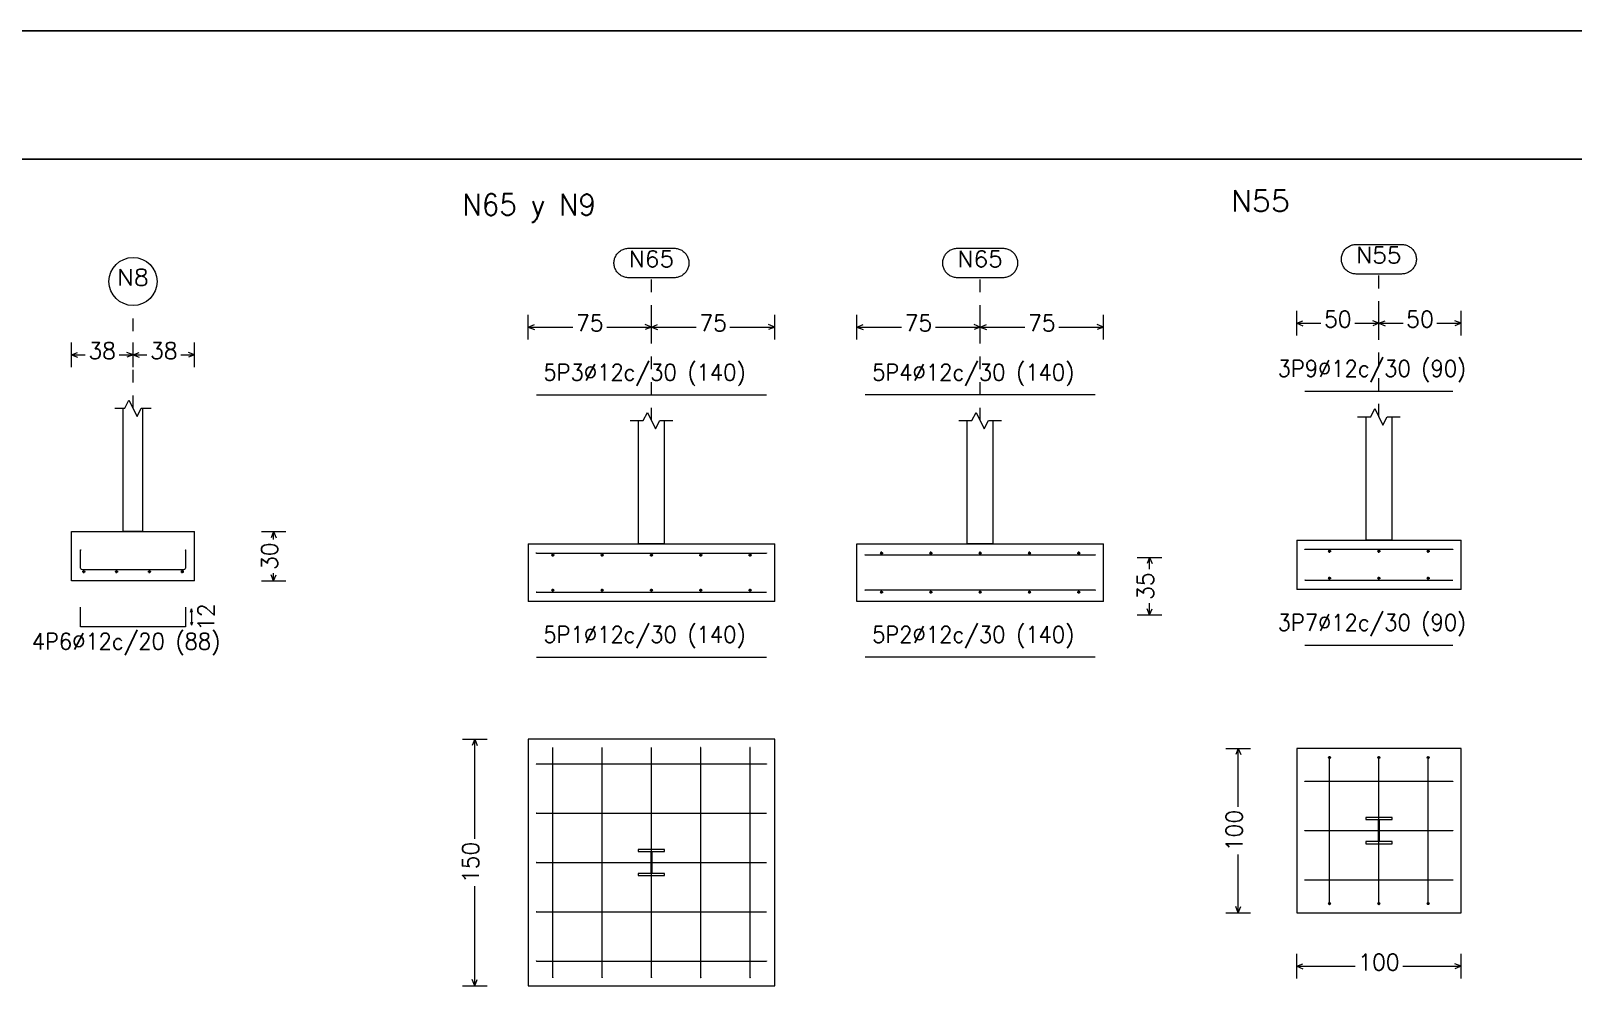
# Model space of a CAD drawing. Header units: inches. Extents: x 72863 to 72995, y 49095 to 49225.
# Drawn here: x 72963.2 to 72975.21, y 49182.49 to 49190.08 of the extents above; entities that cross this region are included whole.
import ezdxf
from ezdxf.enums import TextEntityAlignment as Align

# ---------------------------------------------------------------- set-up
doc = ezdxf.new("R2010")
doc.units = ezdxf.units.IN
doc.linetypes.add('CYPE_PUNTO', pattern=[0.075, 0, -0.075])
doc.layers.get('0').update_dxf_attribs({"lineweight": 15})
for name, color, linetype, lineweight in [('CIM_COTAS', 2, 'Continuous', 9), ('CIM_DIB_ARMADOS', 4, 'Continuous', 9), ('CIM_GEOMETRIA', 2, 'Continuous', 9), ('CIM_REFEREN', 2, 'Continuous', 9), ('CIM_TXT_ARMADOS', 3, 'Continuous', 9)]:
    doc.layers.add(name, color=color, linetype=linetype, lineweight=lineweight)
doc.layers.add('VG', color=7, linetype='Continuous')
doc.styles.add('CYPETXT', font='romans__.ttf', dxfattribs={"height": 0.2})

# ---------------------------------------------------------------- blocks, each defined once
blk = doc.blocks.new('PLANTILLA')
at = {"layer": 'VG'}
for p, q in [((72904.71, 49224.711), (72862.71, 49224.711)), ((72864.71, 49223.711), (72903.71, 49223.711))]:
    blk.add_line(p, q, dxfattribs=at)
blk.add_lwpolyline([(72903.71, 49199.561), (72903.71, 49223.711), (72864.71, 49223.711), (72864.71, 49196.011), (72885.71, 49196.011), (72885.71, 49199.611)], dxfattribs=at)

msp = doc.modelspace()

# ---------------------------------------------------------------- hatches: boundary and pattern name
at = {"layer": 'CIM_DIB_ARMADOS'}
h = msp.add_hatch(color=256, dxfattribs=at)
edge = h.paths.add_edge_path()
edge.add_arc((72963.5906, 49186.0353), 0.00102, 0, 360)
h = msp.add_hatch(color=256, dxfattribs=at)
edge = h.paths.add_edge_path()
edge.add_arc((72964.4072, 49186.0353), 0.00102, 0, 360)
h = msp.add_hatch(color=256, dxfattribs=at)
edge = h.paths.add_edge_path()
edge.add_arc((72967.1405, 49186.0112), 0.00102, 0, 360)
h = msp.add_hatch(color=256, dxfattribs=at)
edge = h.paths.add_edge_path()
edge.add_arc((72968.9325, 49186.0112), 0.00102, 0, 360)
h = msp.add_hatch(color=256, dxfattribs=at)
edge = h.paths.add_edge_path()
edge.add_arc((72973.1256, 49186.0407), 0.00102, 0, 360)
h = msp.add_hatch(color=256, dxfattribs=at)
edge = h.paths.add_edge_path()
edge.add_arc((72974.2776, 49186.0407), 0.00102, 0, 360)
h = msp.add_hatch(color=256, dxfattribs=at)
edge = h.paths.add_edge_path()
edge.add_arc((72969.7005, 49185.9959), 0.00102, 0, 360)
h = msp.add_hatch(color=256, dxfattribs=at)
edge = h.paths.add_edge_path()
edge.add_arc((72971.4925, 49185.9959), 0.00102, 0, 360)
h = msp.add_hatch(color=256, dxfattribs=at)
edge = h.paths.add_edge_path()
edge.add_arc((72973.1256, 49185.8001), 0.00102, 0, 360)
h = msp.add_hatch(color=256, dxfattribs=at)
edge = h.paths.add_edge_path()
edge.add_arc((72974.2776, 49185.8001), 0.00102, 0, 360)
h = msp.add_hatch(color=256, dxfattribs=at)
edge = h.paths.add_edge_path()
edge.add_arc((72967.1405, 49185.7066), 0.00102, 0, 360)
h = msp.add_hatch(color=256, dxfattribs=at)
edge = h.paths.add_edge_path()
edge.add_arc((72968.9325, 49185.7066), 0.00102, 0, 360)
h = msp.add_hatch(color=256, dxfattribs=at)
edge = h.paths.add_edge_path()
edge.add_arc((72969.7005, 49185.722), 0.00102, 0, 360)
h = msp.add_hatch(color=256, dxfattribs=at)
edge = h.paths.add_edge_path()
edge.add_arc((72971.4925, 49185.722), 0.00102, 0, 360)
h = msp.add_hatch(color=256, dxfattribs=at)
edge = h.paths.add_edge_path()
edge.add_arc((72967.2685, 49184.497), 0.00102, 0, 360)
h = msp.add_hatch(color=256, dxfattribs=at)
edge = h.paths.add_edge_path()
edge.add_arc((72967.2685, 49184.497), 0.00102, 0, 360)
h = msp.add_hatch(color=256, dxfattribs=at)
edge = h.paths.add_edge_path()
edge.add_arc((72967.6525, 49184.497), 0.00102, 0, 360)
h = msp.add_hatch(color=256, dxfattribs=at)
edge = h.paths.add_edge_path()
edge.add_arc((72967.6525, 49184.497), 0.00102, 0, 360)
h = msp.add_hatch(color=256, dxfattribs=at)
edge = h.paths.add_edge_path()
edge.add_arc((72968.0365, 49184.497), 0.00102, 0, 360)
h = msp.add_hatch(color=256, dxfattribs=at)
edge = h.paths.add_edge_path()
edge.add_arc((72968.0365, 49184.497), 0.00102, 0, 360)
h = msp.add_hatch(color=256, dxfattribs=at)
edge = h.paths.add_edge_path()
edge.add_arc((72968.4205, 49184.497), 0.00102, 0, 360)
h = msp.add_hatch(color=256, dxfattribs=at)
edge = h.paths.add_edge_path()
edge.add_arc((72968.4205, 49184.497), 0.00102, 0, 360)
h = msp.add_hatch(color=256, dxfattribs=at)
edge = h.paths.add_edge_path()
edge.add_arc((72968.8045, 49184.497), 0.00102, 0, 360)
h = msp.add_hatch(color=256, dxfattribs=at)
edge = h.paths.add_edge_path()
edge.add_arc((72968.8045, 49184.497), 0.00102, 0, 360)
h = msp.add_hatch(color=256, dxfattribs=at)
edge = h.paths.add_edge_path()
edge.add_arc((72967.1405, 49184.369), 0.00102, 0, 360)
h = msp.add_hatch(color=256, dxfattribs=at)
edge = h.paths.add_edge_path()
edge.add_arc((72967.1405, 49184.369), 0.00102, 0, 360)
h = msp.add_hatch(color=256, dxfattribs=at)
edge = h.paths.add_edge_path()
edge.add_arc((72968.9325, 49184.369), 0.00102, 0, 360)
h = msp.add_hatch(color=256, dxfattribs=at)
edge = h.paths.add_edge_path()
edge.add_arc((72968.9325, 49184.369), 0.00102, 0, 360)
h = msp.add_hatch(color=256, dxfattribs=at)
edge = h.paths.add_edge_path()
edge.add_arc((72973.3176, 49184.4254), 0.00102, 0, 360)
h = msp.add_hatch(color=256, dxfattribs=at)
edge = h.paths.add_edge_path()
edge.add_arc((72973.3176, 49184.4177), 0.00102, 0, 360)
h = msp.add_hatch(color=256, dxfattribs=at)
edge = h.paths.add_edge_path()
edge.add_arc((72973.7016, 49184.4254), 0.00102, 0, 360)
h = msp.add_hatch(color=256, dxfattribs=at)
edge = h.paths.add_edge_path()
edge.add_arc((72973.7016, 49184.4177), 0.00102, 0, 360)
h = msp.add_hatch(color=256, dxfattribs=at)
edge = h.paths.add_edge_path()
edge.add_arc((72974.0856, 49184.4254), 0.00102, 0, 360)
h = msp.add_hatch(color=256, dxfattribs=at)
edge = h.paths.add_edge_path()
edge.add_arc((72974.0856, 49184.4177), 0.00102, 0, 360)
h = msp.add_hatch(color=256, dxfattribs=at)
edge = h.paths.add_edge_path()
edge.add_arc((72973.1256, 49184.2334), 0.00102, 0, 360)
h = msp.add_hatch(color=256, dxfattribs=at)
edge = h.paths.add_edge_path()
edge.add_arc((72973.1256, 49184.2334), 0.00102, 0, 360)
h = msp.add_hatch(color=256, dxfattribs=at)
edge = h.paths.add_edge_path()
edge.add_arc((72974.2776, 49184.2334), 0.00102, 0, 360)
h = msp.add_hatch(color=256, dxfattribs=at)
edge = h.paths.add_edge_path()
edge.add_arc((72974.2776, 49184.2334), 0.00102, 0, 360)
h = msp.add_hatch(color=256, dxfattribs=at)
edge = h.paths.add_edge_path()
edge.add_arc((72967.1405, 49183.985), 0.00102, 0, 360)
h = msp.add_hatch(color=256, dxfattribs=at)
edge = h.paths.add_edge_path()
edge.add_arc((72967.1405, 49183.985), 0.00102, 0, 360)
h = msp.add_hatch(color=256, dxfattribs=at)
edge = h.paths.add_edge_path()
edge.add_arc((72968.9325, 49183.985), 0.00102, 0, 360)
h = msp.add_hatch(color=256, dxfattribs=at)
edge = h.paths.add_edge_path()
edge.add_arc((72968.9325, 49183.985), 0.00102, 0, 360)
h = msp.add_hatch(color=256, dxfattribs=at)
edge = h.paths.add_edge_path()
edge.add_arc((72973.1256, 49183.8494), 0.00102, 0, 360)
h = msp.add_hatch(color=256, dxfattribs=at)
edge = h.paths.add_edge_path()
edge.add_arc((72973.1256, 49183.8494), 0.00102, 0, 360)
h = msp.add_hatch(color=256, dxfattribs=at)
edge = h.paths.add_edge_path()
edge.add_arc((72974.2776, 49183.8494), 0.00102, 0, 360)
h = msp.add_hatch(color=256, dxfattribs=at)
edge = h.paths.add_edge_path()
edge.add_arc((72974.2776, 49183.8494), 0.00102, 0, 360)
h = msp.add_hatch(color=256, dxfattribs=at)
edge = h.paths.add_edge_path()
edge.add_arc((72967.1405, 49183.601), 0.00102, 0, 360)
h = msp.add_hatch(color=256, dxfattribs=at)
edge = h.paths.add_edge_path()
edge.add_arc((72967.1405, 49183.601), 0.00102, 0, 360)
h = msp.add_hatch(color=256, dxfattribs=at)
edge = h.paths.add_edge_path()
edge.add_arc((72968.9325, 49183.601), 0.00102, 0, 360)
h = msp.add_hatch(color=256, dxfattribs=at)
edge = h.paths.add_edge_path()
edge.add_arc((72968.9325, 49183.601), 0.00102, 0, 360)
h = msp.add_hatch(color=256, dxfattribs=at)
edge = h.paths.add_edge_path()
edge.add_arc((72973.1256, 49183.4654), 0.00102, 0, 360)
h = msp.add_hatch(color=256, dxfattribs=at)
edge = h.paths.add_edge_path()
edge.add_arc((72973.1256, 49183.4654), 0.00102, 0, 360)
h = msp.add_hatch(color=256, dxfattribs=at)
edge = h.paths.add_edge_path()
edge.add_arc((72974.2776, 49183.4654), 0.00102, 0, 360)
h = msp.add_hatch(color=256, dxfattribs=at)
edge = h.paths.add_edge_path()
edge.add_arc((72974.2776, 49183.4654), 0.00102, 0, 360)
h = msp.add_hatch(color=256, dxfattribs=at)
edge = h.paths.add_edge_path()
edge.add_arc((72973.3176, 49183.2811), 0.00102, 0, 360)
h = msp.add_hatch(color=256, dxfattribs=at)
edge = h.paths.add_edge_path()
edge.add_arc((72973.3176, 49183.2734), 0.00102, 0, 360)
h = msp.add_hatch(color=256, dxfattribs=at)
edge = h.paths.add_edge_path()
edge.add_arc((72973.7016, 49183.2811), 0.00102, 0, 360)
h = msp.add_hatch(color=256, dxfattribs=at)
edge = h.paths.add_edge_path()
edge.add_arc((72973.7016, 49183.2734), 0.00102, 0, 360)
h = msp.add_hatch(color=256, dxfattribs=at)
edge = h.paths.add_edge_path()
edge.add_arc((72974.0856, 49183.2811), 0.00102, 0, 360)
h = msp.add_hatch(color=256, dxfattribs=at)
edge = h.paths.add_edge_path()
edge.add_arc((72974.0856, 49183.2734), 0.00102, 0, 360)
h = msp.add_hatch(color=256, dxfattribs=at)
edge = h.paths.add_edge_path()
edge.add_arc((72967.1405, 49183.217), 0.00102, 0, 360)
h = msp.add_hatch(color=256, dxfattribs=at)
edge = h.paths.add_edge_path()
edge.add_arc((72967.1405, 49183.217), 0.00102, 0, 360)
h = msp.add_hatch(color=256, dxfattribs=at)
edge = h.paths.add_edge_path()
edge.add_arc((72968.9325, 49183.217), 0.00102, 0, 360)
h = msp.add_hatch(color=256, dxfattribs=at)
edge = h.paths.add_edge_path()
edge.add_arc((72968.9325, 49183.217), 0.00102, 0, 360)
h = msp.add_hatch(color=256, dxfattribs=at)
edge = h.paths.add_edge_path()
edge.add_arc((72967.1405, 49182.833), 0.00102, 0, 360)
h = msp.add_hatch(color=256, dxfattribs=at)
edge = h.paths.add_edge_path()
edge.add_arc((72967.1405, 49182.833), 0.00102, 0, 360)
h = msp.add_hatch(color=256, dxfattribs=at)
edge = h.paths.add_edge_path()
edge.add_arc((72968.9325, 49182.833), 0.00102, 0, 360)
h = msp.add_hatch(color=256, dxfattribs=at)
edge = h.paths.add_edge_path()
edge.add_arc((72968.9325, 49182.833), 0.00102, 0, 360)
h = msp.add_hatch(color=256, dxfattribs=at)
edge = h.paths.add_edge_path()
edge.add_arc((72967.2685, 49182.705), 0.00102, 0, 360)
h = msp.add_hatch(color=256, dxfattribs=at)
edge = h.paths.add_edge_path()
edge.add_arc((72967.2685, 49182.705), 0.00102, 0, 360)
h = msp.add_hatch(color=256, dxfattribs=at)
edge = h.paths.add_edge_path()
edge.add_arc((72967.6525, 49182.705), 0.00102, 0, 360)
h = msp.add_hatch(color=256, dxfattribs=at)
edge = h.paths.add_edge_path()
edge.add_arc((72967.6525, 49182.705), 0.00102, 0, 360)
h = msp.add_hatch(color=256, dxfattribs=at)
edge = h.paths.add_edge_path()
edge.add_arc((72968.0365, 49182.705), 0.00102, 0, 360)
h = msp.add_hatch(color=256, dxfattribs=at)
edge = h.paths.add_edge_path()
edge.add_arc((72968.0365, 49182.705), 0.00102, 0, 360)
h = msp.add_hatch(color=256, dxfattribs=at)
edge = h.paths.add_edge_path()
edge.add_arc((72968.4205, 49182.705), 0.00102, 0, 360)
h = msp.add_hatch(color=256, dxfattribs=at)
edge = h.paths.add_edge_path()
edge.add_arc((72968.4205, 49182.705), 0.00102, 0, 360)
h = msp.add_hatch(color=256, dxfattribs=at)
edge = h.paths.add_edge_path()
edge.add_arc((72968.8045, 49182.705), 0.00102, 0, 360)
h = msp.add_hatch(color=256, dxfattribs=at)
edge = h.paths.add_edge_path()
edge.add_arc((72968.8045, 49182.705), 0.00102, 0, 360)

# ---------------------------------------------------------------- linework, layer by layer
at = {"layer": 'CIM_COTAS', "linetype": 'CYPE_PUNTO'}
for p, q in [((72973.7016, 49187.0724), (72973.7016, 49188.1847)), ((72968.0365, 49187.0429), (72968.0365, 49188.1552)), ((72970.5965, 49187.0429), (72970.5965, 49188.1552)), ((72963.9989, 49187.1386), (72963.9989, 49187.9393))]:
    msp.add_line(p, q, dxfattribs=at)
at = {"layer": 'CIM_COTAS'}
for p, q in [((72967.0765, 49187.6752), (72967.0765, 49187.8672)), ((72968.0365, 49187.6752), (72968.0365, 49187.8672)), ((72968.0365, 49187.6752), (72968.0365, 49187.8672)), ((72968.9965, 49187.6752), (72968.9965, 49187.8672)), ((72969.6365, 49187.6752), (72969.6365, 49187.8672)), ((72970.5965, 49187.6752), (72970.5965, 49187.8672)), ((72970.5965, 49187.6752), (72970.5965, 49187.8672)), ((72971.5565, 49187.6752), (72971.5565, 49187.8672)), ((72973.0616, 49187.7047), (72973.0616, 49187.8967)), ((72973.0616, 49187.8007), (72973.1096, 49187.8199)), ((72973.7016, 49187.8007), (72973.6536, 49187.8199)), ((72973.7016, 49187.7047), (72973.7016, 49187.8967)), ((72973.7016, 49187.7047), (72973.7016, 49187.8967)), ((72973.7016, 49187.8007), (72973.7496, 49187.8199)), ((72974.3416, 49187.8007), (72974.2936, 49187.8199)), ((72974.3416, 49187.7047), (72974.3416, 49187.8967)), ((72967.0765, 49187.7712), (72967.1245, 49187.7904)), ((72967.0765, 49187.7712), (72967.1245, 49187.752)), ((72967.0765, 49187.7712), (72967.425, 49187.7712)), ((72967.688, 49187.7712), (72968.0365, 49187.7712)), ((72968.0365, 49187.7712), (72967.9885, 49187.7904)), ((72968.0365, 49187.7712), (72967.9885, 49187.752)), ((72968.0365, 49187.7712), (72968.0845, 49187.7904)), ((72968.0365, 49187.7712), (72968.0845, 49187.752)), ((72968.0365, 49187.7712), (72968.385, 49187.7712)), ((72968.648, 49187.7712), (72968.9965, 49187.7712)), ((72968.9965, 49187.7712), (72968.9485, 49187.7904)), ((72968.9965, 49187.7712), (72968.9485, 49187.752)), ((72969.6365, 49187.7712), (72969.6845, 49187.7904)), ((72969.6365, 49187.7712), (72969.6845, 49187.752)), ((72969.6365, 49187.7712), (72969.985, 49187.7712)), ((72970.248, 49187.7712), (72970.5965, 49187.7712)), ((72970.5965, 49187.7712), (72970.5485, 49187.7904)), ((72970.5965, 49187.7712), (72970.5485, 49187.752)), ((72970.5965, 49187.7712), (72970.6445, 49187.7904)), ((72970.5965, 49187.7712), (72970.6445, 49187.752)), ((72970.5965, 49187.7712), (72970.945, 49187.7712)), ((72971.208, 49187.7712), (72971.5565, 49187.7712)), ((72971.5565, 49187.7712), (72971.5085, 49187.7904)), ((72971.5565, 49187.7712), (72971.5085, 49187.752)), ((72973.0616, 49187.8007), (72973.1096, 49187.7815)), ((72973.0616, 49187.8007), (72973.2501, 49187.8007)), ((72973.5132, 49187.8007), (72973.7016, 49187.8007)), ((72973.7016, 49187.8007), (72973.6536, 49187.7815)), ((72973.7016, 49187.8007), (72973.7496, 49187.7815)), ((72973.7016, 49187.8007), (72973.8901, 49187.8007)), ((72974.1532, 49187.8007), (72974.3416, 49187.8007)), ((72974.3416, 49187.8007), (72974.2936, 49187.7815)), ((72963.5189, 49187.4593), (72963.5189, 49187.6513)), ((72963.5189, 49187.5553), (72963.5669, 49187.5745)), ((72963.9989, 49187.5553), (72963.9509, 49187.5745)), ((72963.9989, 49187.4593), (72963.9989, 49187.6513)), ((72963.9989, 49187.4593), (72963.9989, 49187.6513)), ((72963.9989, 49187.5553), (72964.0469, 49187.5745)), ((72964.4789, 49187.5553), (72964.4309, 49187.5745)), ((72964.4789, 49187.4593), (72964.4789, 49187.6513)), ((72963.5189, 49187.5553), (72963.5669, 49187.5361)), ((72963.5189, 49187.5553), (72963.6274, 49187.5553)), ((72963.8904, 49187.5553), (72963.9989, 49187.5553)), ((72963.9989, 49187.5553), (72963.9509, 49187.5361)), ((72963.9989, 49187.5553), (72964.0469, 49187.5361)), ((72963.9989, 49187.5553), (72964.1074, 49187.5553)), ((72964.3704, 49187.5553), (72964.4789, 49187.5553)), ((72964.4789, 49187.5553), (72964.4309, 49187.5361)), ((72964.9982, 49186.1786), (72965.1902, 49186.1786)), ((72965.0942, 49186.1786), (72965.075, 49186.1306)), ((72965.0942, 49186.1786), (72965.1134, 49186.1306)), ((72965.0942, 49186.1181), (72965.0942, 49186.1786)), ((72971.8201, 49185.9777), (72972.0121, 49185.9777)), ((72971.9161, 49185.9777), (72971.8969, 49185.9297)), ((72971.9161, 49185.9777), (72971.9353, 49185.9297)), ((72971.9161, 49185.8852), (72971.9161, 49185.9777)), ((72964.9982, 49185.7946), (72965.1902, 49185.7946)), ((72965.0942, 49185.7946), (72965.075, 49185.8426)), ((72965.0942, 49185.7946), (72965.0942, 49185.8551)), ((72965.0942, 49185.7946), (72965.1134, 49185.8426)), ((72971.8201, 49185.5297), (72972.0121, 49185.5297)), ((72971.9161, 49185.5297), (72971.8969, 49185.5777)), ((72971.9161, 49185.5297), (72971.9161, 49185.6222)), ((72971.9161, 49185.5297), (72971.9353, 49185.5777)), ((72966.5638, 49184.561), (72966.7558, 49184.561)), ((72966.6598, 49184.561), (72966.6406, 49184.513)), ((72966.6598, 49184.561), (72966.679, 49184.513)), ((72966.6598, 49183.7863), (72966.6598, 49184.561)), ((72972.5103, 49184.4894), (72972.7023, 49184.4894)), ((72972.6063, 49184.4894), (72972.5871, 49184.4414)), ((72972.6063, 49184.4894), (72972.6255, 49184.4414)), ((72972.6063, 49184.0347), (72972.6063, 49184.4894)), ((72972.6063, 49183.2094), (72972.6063, 49183.6641)), ((72966.6598, 49182.641), (72966.6598, 49183.4157)), ((72972.6063, 49183.2094), (72972.5871, 49183.2574)), ((72972.6063, 49183.2094), (72972.6255, 49183.2574)), ((72972.5103, 49183.2094), (72972.7023, 49183.2094)), ((72973.0616, 49182.6967), (72973.0616, 49182.8887)), ((72974.3416, 49182.6967), (72974.3416, 49182.8887)), ((72973.0616, 49182.7927), (72973.1096, 49182.8119)), ((72973.0616, 49182.7927), (72973.1096, 49182.7735)), ((72973.0616, 49182.7927), (72973.5164, 49182.7927)), ((72973.8869, 49182.7927), (72974.3416, 49182.7927)), ((72974.3416, 49182.7927), (72974.2936, 49182.8119)), ((72974.3416, 49182.7927), (72974.2936, 49182.7735)), ((72966.5638, 49182.641), (72966.7558, 49182.641)), ((72966.6598, 49182.641), (72966.6406, 49182.689)), ((72966.6598, 49182.641), (72966.679, 49182.689))]:
    msp.add_line(p, q, dxfattribs=at)
for points in [[(72973.8783, 49188.4151), (72973.886, 49188.4149), (72973.8936, 49188.4141), (72973.9012, 49188.4128), (72973.9087, 49188.4111), (72973.9161, 49188.4088), (72973.9233, 49188.406), (72973.9302, 49188.4028), (72973.937, 49188.3991), (72973.9435, 49188.3949), (72973.9497, 49188.3904), (72973.9556, 49188.3854), (72973.9611, 49188.38), (72973.9663, 49188.3743), (72973.971, 49188.3683), (72973.9754, 49188.3619), (72973.9793, 49188.3553), (72973.9828, 49188.3484), (72973.9858, 49188.3414), (72973.9883, 49188.3341), (72973.9903, 49188.3267), (72973.9919, 49188.3191), (72973.9929, 49188.3115), (72973.9934, 49188.3038), (72973.9934, 49188.2961), (72973.9929, 49188.2884), (72973.9919, 49188.2808), (72973.9903, 49188.2732), (72973.9883, 49188.2658), (72973.9858, 49188.2585), (72973.9828, 49188.2515), (72973.9793, 49188.2446), (72973.9754, 49188.238), (72973.971, 49188.2316), (72973.9663, 49188.2256), (72973.9611, 49188.2199), (72973.9556, 49188.2145), (72973.9497, 49188.2095), (72973.9435, 49188.205), (72973.937, 49188.2008), (72973.9302, 49188.1971), (72973.9233, 49188.1939), (72973.9161, 49188.1911), (72973.9087, 49188.1888), (72973.9012, 49188.1871), (72973.8936, 49188.1858), (72973.886, 49188.185), (72973.8783, 49188.1847), (72973.525, 49188.1847), (72973.5173, 49188.185), (72973.5096, 49188.1858), (72973.5021, 49188.1871), (72973.4946, 49188.1888), (72973.4872, 49188.1911), (72973.48, 49188.1939), (72973.473, 49188.1971), (72973.4663, 49188.2008), (72973.4598, 49188.205), (72973.4536, 49188.2095), (72973.4477, 49188.2145), (72973.4422, 49188.2199), (72973.437, 49188.2256), (72973.4323, 49188.2316), (72973.4279, 49188.238), (72973.424, 49188.2446), (72973.4205, 49188.2515), (72973.4175, 49188.2585), (72973.415, 49188.2658), (72973.4129, 49188.2732), (72973.4114, 49188.2808), (72973.4104, 49188.2884), (72973.4099, 49188.2961), (72973.4099, 49188.3038), (72973.4104, 49188.3115), (72973.4114, 49188.3191), (72973.4129, 49188.3267), (72973.415, 49188.3341), (72973.4175, 49188.3414), (72973.4205, 49188.3484), (72973.424, 49188.3553), (72973.4279, 49188.3619), (72973.4323, 49188.3683), (72973.437, 49188.3743), (72973.4422, 49188.38), (72973.4477, 49188.3854), (72973.4536, 49188.3904), (72973.4598, 49188.3949), (72973.4663, 49188.3991), (72973.473, 49188.4028), (72973.48, 49188.406), (72973.4872, 49188.4088), (72973.4946, 49188.4111), (72973.5021, 49188.4128), (72973.5096, 49188.4141), (72973.5173, 49188.4149), (72973.525, 49188.4151), (72973.8783, 49188.4151)], [(72968.2131, 49188.3856), (72968.2208, 49188.3854), (72968.2285, 49188.3846), (72968.2361, 49188.3833), (72968.2436, 49188.3816), (72968.2509, 49188.3793), (72968.2581, 49188.3765), (72968.2651, 49188.3733), (72968.2718, 49188.3696), (72968.2783, 49188.3654), (72968.2845, 49188.3609), (72968.2904, 49188.3559), (72968.2959, 49188.3505), (72968.3011, 49188.3448), (72968.3059, 49188.3388), (72968.3102, 49188.3324), (72968.3141, 49188.3258), (72968.3176, 49188.3189), (72968.3206, 49188.3118), (72968.3231, 49188.3046), (72968.3252, 49188.2972), (72968.3267, 49188.2896), (72968.3277, 49188.282), (72968.3283, 49188.2743), (72968.3283, 49188.2666), (72968.3277, 49188.2589), (72968.3267, 49188.2513), (72968.3252, 49188.2437), (72968.3231, 49188.2363), (72968.3206, 49188.229), (72968.3176, 49188.222), (72968.3141, 49188.2151), (72968.3102, 49188.2085), (72968.3059, 49188.2021), (72968.3011, 49188.1961), (72968.2959, 49188.1904), (72968.2904, 49188.185), (72968.2845, 49188.18), (72968.2783, 49188.1755), (72968.2718, 49188.1713), (72968.2651, 49188.1676), (72968.2581, 49188.1644), (72968.2509, 49188.1616), (72968.2436, 49188.1593), (72968.2361, 49188.1576), (72968.2285, 49188.1563), (72968.2208, 49188.1555), (72968.2131, 49188.1552), (72967.8598, 49188.1552), (72967.8521, 49188.1555), (72967.8445, 49188.1563), (72967.8369, 49188.1576), (72967.8294, 49188.1593), (72967.8221, 49188.1616), (72967.8149, 49188.1644), (72967.8079, 49188.1676), (72967.8011, 49188.1713), (72967.7946, 49188.1755), (72967.7884, 49188.18), (72967.7826, 49188.185), (72967.777, 49188.1904), (72967.7719, 49188.1961), (72967.7671, 49188.2021), (72967.7627, 49188.2085), (72967.7588, 49188.2151), (72967.7553, 49188.222), (72967.7523, 49188.229), (72967.7498, 49188.2363), (72967.7478, 49188.2437), (72967.7462, 49188.2513), (72967.7452, 49188.2589), (72967.7447, 49188.2666), (72967.7447, 49188.2743), (72967.7452, 49188.282), (72967.7462, 49188.2896), (72967.7478, 49188.2972), (72967.7498, 49188.3046), (72967.7523, 49188.3118), (72967.7553, 49188.3189), (72967.7588, 49188.3258), (72967.7627, 49188.3324), (72967.7671, 49188.3388), (72967.7719, 49188.3448), (72967.777, 49188.3505), (72967.7826, 49188.3559), (72967.7884, 49188.3609), (72967.7946, 49188.3654), (72967.8011, 49188.3696), (72967.8079, 49188.3733), (72967.8149, 49188.3765), (72967.8221, 49188.3793), (72967.8294, 49188.3816), (72967.8369, 49188.3833), (72967.8445, 49188.3846), (72967.8521, 49188.3854), (72967.8598, 49188.3856), (72968.2131, 49188.3856)], [(72970.7731, 49188.3856), (72970.7808, 49188.3854), (72970.7885, 49188.3846), (72970.7961, 49188.3833), (72970.8036, 49188.3816), (72970.8109, 49188.3793), (72970.8181, 49188.3765), (72970.8251, 49188.3733), (72970.8318, 49188.3696), (72970.8383, 49188.3654), (72970.8445, 49188.3609), (72970.8504, 49188.3559), (72970.8559, 49188.3505), (72970.8611, 49188.3448), (72970.8659, 49188.3388), (72970.8702, 49188.3324), (72970.8741, 49188.3258), (72970.8776, 49188.3189), (72970.8806, 49188.3118), (72970.8831, 49188.3046), (72970.8852, 49188.2972), (72970.8867, 49188.2896), (72970.8877, 49188.282), (72970.8883, 49188.2743), (72970.8883, 49188.2666), (72970.8877, 49188.2589), (72970.8867, 49188.2513), (72970.8852, 49188.2437), (72970.8831, 49188.2363), (72970.8806, 49188.229), (72970.8776, 49188.222), (72970.8741, 49188.2151), (72970.8702, 49188.2085), (72970.8659, 49188.2021), (72970.8611, 49188.1961), (72970.8559, 49188.1904), (72970.8504, 49188.185), (72970.8445, 49188.18), (72970.8383, 49188.1755), (72970.8318, 49188.1713), (72970.8251, 49188.1676), (72970.8181, 49188.1644), (72970.8109, 49188.1616), (72970.8036, 49188.1593), (72970.7961, 49188.1576), (72970.7885, 49188.1563), (72970.7808, 49188.1555), (72970.7731, 49188.1552), (72970.4198, 49188.1552), (72970.4121, 49188.1555), (72970.4045, 49188.1563), (72970.3969, 49188.1576), (72970.3894, 49188.1593), (72970.3821, 49188.1616), (72970.3749, 49188.1644), (72970.3679, 49188.1676), (72970.3611, 49188.1713), (72970.3546, 49188.1755), (72970.3484, 49188.18), (72970.3426, 49188.185), (72970.337, 49188.1904), (72970.3319, 49188.1961), (72970.3271, 49188.2021), (72970.3227, 49188.2085), (72970.3188, 49188.2151), (72970.3153, 49188.222), (72970.3123, 49188.229), (72970.3098, 49188.2363), (72970.3078, 49188.2437), (72970.3062, 49188.2513), (72970.3052, 49188.2589), (72970.3047, 49188.2666), (72970.3047, 49188.2743), (72970.3052, 49188.282), (72970.3062, 49188.2896), (72970.3078, 49188.2972), (72970.3098, 49188.3046), (72970.3123, 49188.3118), (72970.3153, 49188.3189), (72970.3188, 49188.3258), (72970.3227, 49188.3324), (72970.3271, 49188.3388), (72970.3319, 49188.3448), (72970.337, 49188.3505), (72970.3426, 49188.3559), (72970.3484, 49188.3609), (72970.3546, 49188.3654), (72970.3611, 49188.3696), (72970.3679, 49188.3733), (72970.3749, 49188.3765), (72970.3821, 49188.3793), (72970.3894, 49188.3816), (72970.3969, 49188.3833), (72970.4045, 49188.3846), (72970.4121, 49188.3854), (72970.4198, 49188.3856), (72970.7731, 49188.3856)]]:
    msp.add_lwpolyline(points, close=True, dxfattribs=at)
msp.add_circle((72963.9989, 49188.1264), 0.1871, dxfattribs=at)
at = {"layer": 'CIM_DIB_ARMADOS'}
for p, q in [((72967.1405, 49187.2432), (72968.9325, 49187.2432)), ((72971.4925, 49187.2432), (72969.7005, 49187.2432)), ((72973.1256, 49187.2727), (72974.2776, 49187.2727)), ((72967.1405, 49186.0112), (72968.9325, 49186.0112)), ((72967.2685, 49185.9844), (72967.2685, 49186.0074)), ((72967.6525, 49185.9844), (72967.6525, 49186.0074)), ((72968.0365, 49185.9844), (72968.0365, 49186.0074)), ((72968.4205, 49185.9844), (72968.4205, 49186.0074)), ((72968.8045, 49185.9844), (72968.8045, 49186.0074)), ((72969.817, 49186.0112), (72969.84, 49186.0112)), ((72969.8285, 49185.9997), (72969.8285, 49186.0228)), ((72970.201, 49186.0112), (72970.224, 49186.0112)), ((72970.2125, 49185.9997), (72970.2125, 49186.0228)), ((72970.585, 49186.0112), (72970.608, 49186.0112)), ((72970.5965, 49185.9997), (72970.5965, 49186.0228)), ((72970.969, 49186.0112), (72970.992, 49186.0112)), ((72970.9805, 49185.9997), (72970.9805, 49186.0228)), ((72971.353, 49186.0112), (72971.376, 49186.0112)), ((72971.3645, 49185.9997), (72971.3645, 49186.0228)), ((72973.1256, 49186.0407), (72974.2776, 49186.0407)), ((72973.3061, 49186.0254), (72973.3292, 49186.0254)), ((72973.3176, 49186.0139), (72973.3176, 49186.0369)), ((72973.6901, 49186.0254), (72973.7132, 49186.0254)), ((72973.7016, 49186.0139), (72973.7016, 49186.0369)), ((72974.0741, 49186.0254), (72974.0972, 49186.0254)), ((72974.0856, 49186.0139), (72974.0856, 49186.0369)), ((72967.257, 49185.9959), (72967.28, 49185.9959)), ((72967.641, 49185.9959), (72967.664, 49185.9959)), ((72968.025, 49185.9959), (72968.048, 49185.9959)), ((72968.409, 49185.9959), (72968.432, 49185.9959)), ((72968.793, 49185.9959), (72968.816, 49185.9959)), ((72971.4925, 49185.9959), (72969.7005, 49185.9959)), ((72963.6034, 49185.8663), (72963.6264, 49185.8663)), ((72963.6149, 49185.8548), (72963.6149, 49185.8778)), ((72963.8594, 49185.8663), (72963.8824, 49185.8663)), ((72963.8709, 49185.8548), (72963.8709, 49185.8778)), ((72964.1154, 49185.8663), (72964.1384, 49185.8663)), ((72964.1269, 49185.8548), (72964.1269, 49185.8778)), ((72964.3714, 49185.8663), (72964.3944, 49185.8663)), ((72964.3829, 49185.8548), (72964.3829, 49185.8778)), ((72973.1256, 49185.8001), (72974.2776, 49185.8001)), ((72973.3061, 49185.8155), (72973.3292, 49185.8155)), ((72973.3176, 49185.8039), (72973.3176, 49185.827)), ((72973.6901, 49185.8155), (72973.7132, 49185.8155)), ((72973.7016, 49185.8039), (72973.7016, 49185.827)), ((72974.0741, 49185.8155), (72974.0972, 49185.8155)), ((72974.0856, 49185.8039), (72974.0856, 49185.827)), ((72967.1405, 49185.7066), (72968.9325, 49185.7066)), ((72967.257, 49185.722), (72967.28, 49185.722)), ((72967.2685, 49185.7104), (72967.2685, 49185.7335)), ((72967.641, 49185.722), (72967.664, 49185.722)), ((72967.6525, 49185.7104), (72967.6525, 49185.7335)), ((72968.025, 49185.722), (72968.048, 49185.722)), ((72968.0365, 49185.7104), (72968.0365, 49185.7335)), ((72968.409, 49185.722), (72968.432, 49185.722)), ((72968.4205, 49185.7104), (72968.4205, 49185.7335)), ((72968.793, 49185.722), (72968.816, 49185.722)), ((72968.8045, 49185.7104), (72968.8045, 49185.7335)), ((72971.4925, 49185.722), (72969.7005, 49185.722)), ((72969.817, 49185.7066), (72969.84, 49185.7066)), ((72969.8285, 49185.6951), (72969.8285, 49185.7181)), ((72970.201, 49185.7066), (72970.224, 49185.7066)), ((72970.2125, 49185.6951), (72970.2125, 49185.7181)), ((72970.585, 49185.7066), (72970.608, 49185.7066)), ((72970.5965, 49185.6951), (72970.5965, 49185.7181)), ((72970.969, 49185.7066), (72970.992, 49185.7066)), ((72970.9805, 49185.6951), (72970.9805, 49185.7181)), ((72971.353, 49185.7066), (72971.376, 49185.7066)), ((72971.3645, 49185.6951), (72971.3645, 49185.7181)), ((72973.1256, 49185.2945), (72974.2776, 49185.2945)), ((72967.1405, 49185.201), (72968.9325, 49185.201)), ((72971.4925, 49185.201), (72969.7005, 49185.201)), ((72967.2685, 49182.705), (72967.2685, 49184.497)), ((72967.2685, 49182.705), (72967.2685, 49184.497)), ((72967.6525, 49182.705), (72967.6525, 49184.497)), ((72967.6525, 49182.705), (72967.6525, 49184.497)), ((72968.0365, 49182.705), (72968.0365, 49184.497)), ((72968.0365, 49182.705), (72968.0365, 49184.497)), ((72968.4205, 49182.705), (72968.4205, 49184.497)), ((72968.4205, 49182.705), (72968.4205, 49184.497)), ((72968.8045, 49182.705), (72968.8045, 49184.497)), ((72968.8045, 49182.705), (72968.8045, 49184.497)), ((72967.1405, 49184.369), (72968.9325, 49184.369)), ((72967.1405, 49184.369), (72968.9325, 49184.369)), ((72973.3176, 49183.2734), (72973.3176, 49184.4254)), ((72973.7016, 49183.2734), (72973.7016, 49184.4254)), ((72974.0856, 49183.2734), (72974.0856, 49184.4254)), ((72973.1256, 49184.2334), (72974.2776, 49184.2334)), ((72973.1256, 49184.2334), (72974.2776, 49184.2334)), ((72967.1405, 49183.985), (72968.9325, 49183.985)), ((72967.1405, 49183.985), (72968.9325, 49183.985)), ((72973.1256, 49183.8494), (72974.2776, 49183.8494)), ((72973.1256, 49183.8494), (72974.2776, 49183.8494)), ((72967.1405, 49183.601), (72968.9325, 49183.601)), ((72967.1405, 49183.601), (72968.9325, 49183.601)), ((72973.1256, 49183.4654), (72974.2776, 49183.4654)), ((72973.1256, 49183.4654), (72974.2776, 49183.4654)), ((72967.1405, 49183.217), (72968.9325, 49183.217)), ((72967.1405, 49183.217), (72968.9325, 49183.217)), ((72967.1405, 49182.833), (72968.9325, 49182.833)), ((72967.1405, 49182.833), (72968.9325, 49182.833))]:
    msp.add_line(p, q, dxfattribs=at)
for points in [[(72964.4072, 49186.0353), (72964.4072, 49185.897), (72964.4051, 49185.8893), (72964.3995, 49185.8837), (72964.3918, 49185.8817), (72963.6059, 49185.8817), (72963.5982, 49185.8837), (72963.5926, 49185.8893), (72963.5906, 49185.897), (72963.5906, 49186.0353)], [(72964.4072, 49185.5892), (72964.4072, 49185.4356), (72963.5906, 49185.4356), (72963.5906, 49185.5892)], [(72973.3176, 49183.2811), (72973.3176, 49183.2831), (72973.3176, 49183.2887), (72973.3176, 49183.2964), (72973.3176, 49184.4023), (72973.3176, 49184.41), (72973.3176, 49184.4157), (72973.3176, 49184.4177)], [(72973.7016, 49183.2811), (72973.7016, 49183.2831), (72973.7016, 49183.2887), (72973.7016, 49183.2964), (72973.7016, 49184.4023), (72973.7016, 49184.41), (72973.7016, 49184.4157), (72973.7016, 49184.4177)], [(72974.0856, 49183.2811), (72974.0856, 49183.2831), (72974.0856, 49183.2887), (72974.0856, 49183.2964), (72974.0856, 49184.4023), (72974.0856, 49184.41), (72974.0856, 49184.4157), (72974.0856, 49184.4177)]]:
    msp.add_lwpolyline(points, dxfattribs=at)
for centre, radius in [((72963.5906, 49186.0353), 0.00102), ((72964.4072, 49186.0353), 0.00102), ((72967.1405, 49186.0112), 0.00102), ((72967.2685, 49185.9959), 0.00768), ((72967.6525, 49185.9959), 0.00768), ((72968.0365, 49185.9959), 0.00768), ((72968.4205, 49185.9959), 0.00768), ((72968.8045, 49185.9959), 0.00768), ((72968.9325, 49186.0112), 0.00102), ((72969.8285, 49186.0112), 0.00768), ((72970.2125, 49186.0112), 0.00768), ((72970.5965, 49186.0112), 0.00768), ((72970.9805, 49186.0112), 0.00768), ((72971.3645, 49186.0112), 0.00768), ((72973.1256, 49186.0407), 0.00102), ((72973.3176, 49186.0254), 0.00768), ((72973.7016, 49186.0254), 0.00768), ((72974.0856, 49186.0254), 0.00768), ((72974.2776, 49186.0407), 0.00102), ((72969.7005, 49185.9959), 0.00102), ((72971.4925, 49185.9959), 0.00102), ((72963.6149, 49185.8663), 0.00768), ((72963.8709, 49185.8663), 0.00768), ((72964.1269, 49185.8663), 0.00768), ((72964.3829, 49185.8663), 0.00768), ((72973.1256, 49185.8001), 0.00102), ((72973.3176, 49185.8155), 0.00768), ((72973.7016, 49185.8155), 0.00768), ((72974.0856, 49185.8155), 0.00768), ((72974.2776, 49185.8001), 0.00102), ((72967.1405, 49185.7066), 0.00102), ((72967.2685, 49185.722), 0.00768), ((72967.6525, 49185.722), 0.00768), ((72968.0365, 49185.722), 0.00768), ((72968.4205, 49185.722), 0.00768), ((72968.8045, 49185.722), 0.00768), ((72968.9325, 49185.7066), 0.00102), ((72969.7005, 49185.722), 0.00102), ((72969.8285, 49185.7066), 0.00768), ((72970.2125, 49185.7066), 0.00768), ((72970.5965, 49185.7066), 0.00768), ((72970.9805, 49185.7066), 0.00768), ((72971.3645, 49185.7066), 0.00768), ((72971.4925, 49185.722), 0.00102), ((72967.2685, 49184.497), 0.00102), ((72967.2685, 49184.497), 0.00102), ((72967.6525, 49184.497), 0.00102), ((72967.6525, 49184.497), 0.00102), ((72968.0365, 49184.497), 0.00102), ((72968.0365, 49184.497), 0.00102), ((72968.4205, 49184.497), 0.00102), ((72968.4205, 49184.497), 0.00102), ((72968.8045, 49184.497), 0.00102), ((72968.8045, 49184.497), 0.00102), ((72967.1405, 49184.369), 0.00102), ((72967.1405, 49184.369), 0.00102), ((72968.9325, 49184.369), 0.00102), ((72968.9325, 49184.369), 0.00102), ((72973.3176, 49184.4177), 0.00768), ((72973.3176, 49184.4254), 0.00102), ((72973.3176, 49184.4177), 0.00102), ((72973.7016, 49184.4177), 0.00768), ((72973.7016, 49184.4254), 0.00102), ((72973.7016, 49184.4177), 0.00102), ((72974.0856, 49184.4177), 0.00768), ((72974.0856, 49184.4254), 0.00102), ((72974.0856, 49184.4177), 0.00102), ((72973.1256, 49184.2334), 0.00102), ((72973.1256, 49184.2334), 0.00102), ((72974.2776, 49184.2334), 0.00102), ((72974.2776, 49184.2334), 0.00102), ((72967.1405, 49183.985), 0.00102), ((72967.1405, 49183.985), 0.00102), ((72968.9325, 49183.985), 0.00102), ((72968.9325, 49183.985), 0.00102), ((72973.1256, 49183.8494), 0.00102), ((72973.1256, 49183.8494), 0.00102), ((72974.2776, 49183.8494), 0.00102), ((72974.2776, 49183.8494), 0.00102), ((72967.1405, 49183.601), 0.00102), ((72967.1405, 49183.601), 0.00102), ((72968.9325, 49183.601), 0.00102), ((72968.9325, 49183.601), 0.00102), ((72973.1256, 49183.4654), 0.00102), ((72973.1256, 49183.4654), 0.00102), ((72974.2776, 49183.4654), 0.00102), ((72974.2776, 49183.4654), 0.00102), ((72973.3176, 49183.2811), 0.00768), ((72973.3176, 49183.2811), 0.00102), ((72973.3176, 49183.2734), 0.00102), ((72973.7016, 49183.2811), 0.00768), ((72973.7016, 49183.2811), 0.00102), ((72973.7016, 49183.2734), 0.00102), ((72974.0856, 49183.2811), 0.00768), ((72974.0856, 49183.2811), 0.00102), ((72974.0856, 49183.2734), 0.00102), ((72967.1405, 49183.217), 0.00102), ((72967.1405, 49183.217), 0.00102), ((72968.9325, 49183.217), 0.00102), ((72968.9325, 49183.217), 0.00102), ((72967.1405, 49182.833), 0.00102), ((72967.1405, 49182.833), 0.00102), ((72968.9325, 49182.833), 0.00102), ((72968.9325, 49182.833), 0.00102), ((72967.2685, 49182.705), 0.00102), ((72967.2685, 49182.705), 0.00102), ((72967.6525, 49182.705), 0.00102), ((72967.6525, 49182.705), 0.00102), ((72968.0365, 49182.705), 0.00102), ((72968.0365, 49182.705), 0.00102), ((72968.4205, 49182.705), 0.00102), ((72968.4205, 49182.705), 0.00102), ((72968.8045, 49182.705), 0.00102), ((72968.8045, 49182.705), 0.00102)]:
    msp.add_circle(centre, radius, dxfattribs=at)
at = {"layer": 'CIM_GEOMETRIA'}
for p, q in [((72964.0757, 49186.1786), (72964.0757, 49187.1386)), ((72967.9341, 49187.0429), (72967.9341, 49186.0829)), ((72968.1389, 49186.0829), (72968.1389, 49187.0429)), ((72970.6989, 49186.0829), (72970.6989, 49187.0429)), ((72973.5992, 49187.0724), (72973.5992, 49186.1124)), ((72973.804, 49186.1124), (72973.804, 49187.0724)), ((72963.5189, 49186.1786), (72964.4789, 49186.1786)), ((72963.5189, 49185.7946), (72963.5189, 49186.1786)), ((72964.0757, 49186.1786), (72963.9221, 49186.1786)), ((72964.4789, 49185.7946), (72964.4789, 49186.1786)), ((72967.0765, 49186.0829), (72968.9965, 49186.0829)), ((72967.0765, 49186.0829), (72967.0765, 49185.6349)), ((72968.1389, 49186.0829), (72967.9341, 49186.0829)), ((72967.9341, 49186.0829), (72968.0314, 49186.0829)), ((72968.1389, 49186.0829), (72968.0416, 49186.0829)), ((72968.9965, 49185.6349), (72968.9965, 49186.0829)), ((72969.6365, 49186.0829), (72971.5565, 49186.0829)), ((72969.6365, 49185.6349), (72969.6365, 49186.0829)), ((72970.6989, 49186.0829), (72970.4941, 49186.0829)), ((72971.5565, 49185.6349), (72971.5565, 49186.0829)), ((72973.0616, 49186.1124), (72974.3416, 49186.1124)), ((72973.0616, 49186.1124), (72973.0616, 49185.7284)), ((72973.804, 49186.1124), (72973.5992, 49186.1124)), ((72973.5992, 49186.1124), (72973.6965, 49186.1124)), ((72973.804, 49186.1124), (72973.7068, 49186.1124)), ((72974.3416, 49185.7284), (72974.3416, 49186.1124)), ((72964.4789, 49185.7946), (72963.5189, 49185.7946)), ((72974.3416, 49185.7284), (72973.0616, 49185.7284)), ((72968.9965, 49185.6349), (72967.0765, 49185.6349)), ((72971.5565, 49185.6349), (72969.6365, 49185.6349))]:
    msp.add_line(p, q, dxfattribs=at)
for points in [[(72963.8581, 49187.1386), (72963.9349, 49187.1386), (72963.9669, 49187.2026), (72964.0309, 49187.0746), (72964.0629, 49187.1386), (72964.1397, 49187.1386)], [(72964.0757, 49186.1786), (72964.0616, 49186.1786), (72963.9362, 49186.1786), (72963.9221, 49186.1786), (72963.9221, 49187.1386)], [(72967.8701, 49187.0429), (72967.9725, 49187.0429), (72968.0045, 49187.1069), (72968.0685, 49186.9789), (72968.1005, 49187.0429), (72968.2029, 49187.0429)], [(72970.4301, 49187.0429), (72970.5325, 49187.0429), (72970.5645, 49187.1069), (72970.6285, 49186.9789), (72970.6605, 49187.0429), (72970.7629, 49187.0429)], [(72973.5352, 49187.0724), (72973.6376, 49187.0724), (72973.6696, 49187.1364), (72973.7336, 49187.0084), (72973.7656, 49187.0724), (72973.868, 49187.0724)], [(72970.6989, 49186.0829), (72970.6822, 49186.0829), (72970.5107, 49186.0829), (72970.4941, 49186.0829), (72970.4941, 49187.0429)]]:
    msp.add_lwpolyline(points, dxfattribs=at)
for points in [[(72967.0765, 49182.641), (72968.9965, 49182.641), (72968.9965, 49184.561), (72967.0765, 49184.561), (72967.0765, 49182.641)], [(72973.0616, 49183.2094), (72974.3416, 49183.2094), (72974.3416, 49184.4894), (72973.0616, 49184.4894), (72973.0616, 49183.2094)], [(72973.5992, 49183.747), (72973.804, 49183.747), (72973.804, 49183.7636), (72973.7068, 49183.7636), (72973.7068, 49183.9351), (72973.804, 49183.9351), (72973.804, 49183.9518), (72973.5992, 49183.9518), (72973.5992, 49183.9351), (72973.6965, 49183.9351), (72973.6965, 49183.7636), (72973.5992, 49183.7636), (72973.5992, 49183.747)], [(72967.9341, 49183.4986), (72968.1389, 49183.4986), (72968.1389, 49183.5152), (72968.0416, 49183.5152), (72968.0416, 49183.6868), (72968.1389, 49183.6868), (72968.1389, 49183.7034), (72967.9341, 49183.7034), (72967.9341, 49183.6868), (72968.0314, 49183.6868), (72968.0314, 49183.5152), (72967.9341, 49183.5152), (72967.9341, 49183.4986)]]:
    msp.add_lwpolyline(points, close=True, dxfattribs=at)
at = {"layer": 'CIM_TXT_ARMADOS'}
for p, q in [((72964.4472, 49185.5507), (72964.4552, 49185.5763)), ((72964.4632, 49185.5507), (72964.4552, 49185.5763)), ((72964.4552, 49185.5763), (72964.4552, 49185.4485)), ((72964.4472, 49185.4741), (72964.4552, 49185.4485)), ((72964.4632, 49185.4741), (72964.4552, 49185.4485))]:
    msp.add_line(p, q, dxfattribs=at)

# ---------------------------------------------------------------- block references
msp.add_blockref('PLANTILLA', (89.9371, -34.6325))

# ---------------------------------------------------------------- texts
at = {"layer": 'CIM_COTAS', "style": 'CYPETXT'}
for s, width, p, p2 in [('N65', 0.924861, (72967.8598, 49188.2384), (72968.2131, 49188.2384)), ('N65', 0.924861, (72970.4198, 49188.2384), (72970.7731, 49188.2384)), ('N55', 0.924861, (72973.525, 49188.2679), (72973.8783, 49188.2679)), ('N8', 0.950013, (72963.876, 49188.0944), (72964.1218, 49188.0944)), ('75', 0.872087, (72967.449, 49187.7392), (72967.664, 49187.7392)), ('75', 0.872087, (72968.409, 49187.7392), (72968.624, 49187.7392)), ('75', 0.872087, (72970.009, 49187.7392), (72970.224, 49187.7392)), ('75', 0.872087, (72970.969, 49187.7392), (72971.184, 49187.7392)), ('50', 0.872087, (72973.2741, 49187.7687), (72973.4892, 49187.7687)), ('50', 0.872087, (72973.9141, 49187.7687), (72974.1292, 49187.7687)), ('38', 0.872087, (72963.6514, 49187.5233), (72963.8664, 49187.5233)), ('38', 0.872087, (72964.1314, 49187.5233), (72964.3464, 49187.5233)), ('100', 0.872087, (72973.5404, 49182.7607), (72973.8629, 49182.7607))]:
    msp.add_text(s, height=0.128, dxfattribs=dict(at, width=width)).set_placement(p, p2, align=Align.FIT)
at = {"layer": 'CIM_COTAS', "style": 'CYPETXT', "width": 0.872087}
for s, p, p2 in [('30', (72965.1262, 49185.8791), (72965.1262, 49186.0941)), ('35', (72971.9481, 49185.6462), (72971.9481, 49185.8612)), ('100', (72972.6383, 49183.6881), (72972.6383, 49184.0107)), ('150', (72966.6918, 49183.4397), (72966.6918, 49183.7623))]:
    msp.add_text(s, height=0.128, rotation=90, dxfattribs=at).set_placement(p, p2, align=Align.FIT)
at = {"layer": 'CIM_REFEREN', "style": 'CYPETXT'}
for s, width, p, p2 in [('N65 y N9', 0.801761, (72966.5638, 49188.6416), (72967.6047, 49188.6416)), ('N55', 0.924861, (72972.549, 49188.6711), (72973.0083, 49188.6711))]:
    msp.add_text(s, height=0.1664, dxfattribs=dict(at, width=width)).set_placement(p, p2, align=Align.FIT)
at = {"layer": 'CIM_TXT_ARMADOS', "style": 'CYPETXT'}
for s, width, p, p2 in [('5P3%%c12c/30 (140)', 0.826794, (72967.1946, 49187.3552), (72968.7709, 49187.3552)), ('5P4%%c12c/30 (140)', 0.826794, (72969.7546, 49187.3552), (72971.3309, 49187.3552)), ('3P9%%c12c/30 (90)', 0.823663, (72972.9135, 49187.3847), (72974.3823, 49187.3847)), ('3P7%%c12c/30 (90)', 0.823663, (72972.9135, 49185.4065), (72974.3823, 49185.4065)), ('4P6%%c12c/20 (88)', 0.823663, (72963.2107, 49185.2596), (72964.6795, 49185.2596)), ('5P1%%c12c/30 (140)', 0.826794, (72967.1946, 49185.313), (72968.7709, 49185.313)), ('5P2%%c12c/30 (140)', 0.826794, (72969.7546, 49185.313), (72971.3309, 49185.313))]:
    msp.add_text(s, height=0.128, dxfattribs=dict(at, width=width)).set_placement(p, p2, align=Align.FIT)
at = {"layer": 'CIM_TXT_ARMADOS', "style": 'CYPETXT', "width": 0.872087}
msp.add_text('12', height=0.128, rotation=90, dxfattribs=at).set_placement((72964.6312, 49185.4049), (72964.6312, 49185.6199), align=Align.FIT)

doc.saveas('drawing.dxf')
